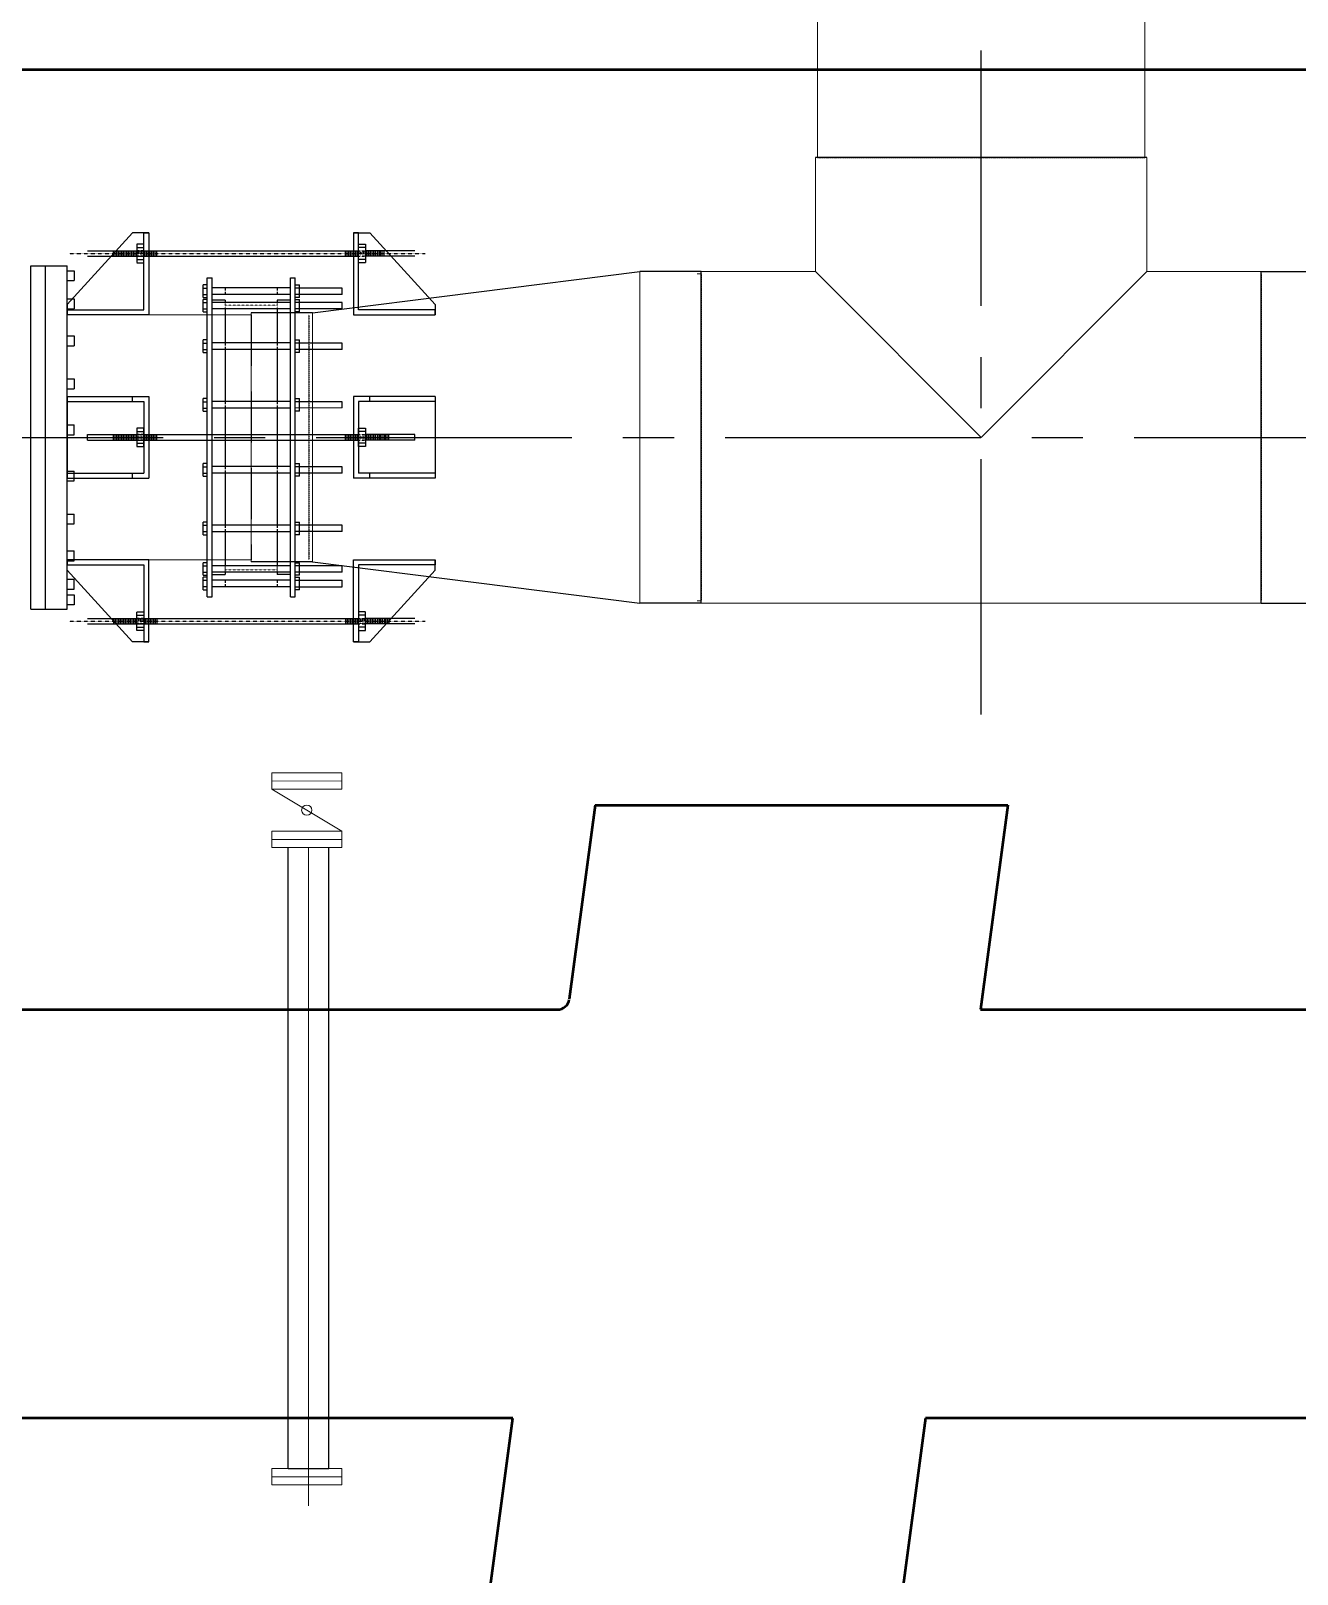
# Model space of a CAD drawing. Header units: inches. Extents: x 0 to 235202, y 0 to 184293.
# Drawn here: x 177803 to 180900, y 114294 to 118070 of the extents above; entities that cross this region are included whole.
import ezdxf
from ezdxf.enums import TextEntityAlignment as Align

# ---------------------------------------------------------------- set-up
doc = ezdxf.new("R2010")
doc.units = ezdxf.units.IN
doc.header["$MEASUREMENT"] = 0
doc.linetypes.add('CENTER', pattern=[2, 1.25, -0.25, 0.25, -0.25])
doc.linetypes.add('HIDDEN', pattern=[0.375, 0.25, -0.125])
for name, color, linetype in [('1', 1, 'CENTER'), ('2', 2, 'HIDDEN'), ('GRID_TXT45', 4, 'Continuous'), ('M-X-BKGD', 8, 'Continuous'), ('sleeve type coupling', 1, 'Continuous'), ('steel reducer', 2, 'Continuous'), ('steel tee', 3, 'Continuous'), ('WINDOW ELEV', 3, 'Continuous')]:
    doc.layers.add(name, color=color, linetype=linetype)
for name, color, linetype, lineweight in [('DIM', 251, 'Continuous', 0), ('hid', 8, 'HIDDEN', 0), ('plan', 8, 'Continuous', 0)]:
    doc.layers.add(name, color=color, linetype=linetype, lineweight=lineweight)
doc.styles.add('SIMPLEX', font='simplex.shx')

# ---------------------------------------------------------------- blocks, each defined once
blk = doc.blocks.new('FLOOR PLAN REV 2')
at = {"color": 8, "linetype": 'CENTER', "ltscale": 500}
for p, q in [((105652.7, 216223.4), (105652.7, 221081.8)), ((103026.8, 216901.8), (109543.6, 216901.8))]:
    blk.add_line(p, q, dxfattribs=at)
at = {"color": 8}
for p, q in [((103577.3, 217401.8), (103417.3, 217226.8)), ((103617.3, 217401.8), (103577.3, 217401.8)), ((103605.3, 217213.8), (103605.3, 217401.8)), ((103605.3, 217401.8), (103617.3, 217401.8)), ((103617.3, 217401.8), (103617.3, 217201.8)), ((104129.7, 217401.8), (104117.7, 217401.8)), ((104117.7, 217401.8), (104117.7, 217201.8)), ((104117.7, 217401.8), (104157.7, 217401.8)), ((104129.7, 217213.8), (104129.7, 217401.8)), ((104157.7, 217401.8), (104317.7, 217226.8)), ((103328.6, 217321.8), (103417.3, 217321.8)), ((103328.6, 216481.8), (103328.6, 217321.8)), ((103364.6, 216481.8), (103364.6, 217321.8)), ((103417.3, 216481.8), (103417.3, 217321.8)), ((103417.3, 217309.6), (103434.5, 217309.6)), ((103434.5, 217309.6), (103434.5, 217285.4)), ((103417.3, 217285.4), (103434.5, 217285.4)), ((103417.3, 217240.4), (103434.5, 217240.4)), ((103417.3, 217226.8), (103417.3, 217201.8)), ((103434.5, 217240.4), (103434.5, 217216.1)), ((104317.7, 217226.8), (104317.7, 217201.8)), ((103417.3, 217216.1), (103434.5, 217216.1)), ((103417.3, 217201.8), (103417.3, 217213.8)), ((103417.3, 217213.8), (103605.3, 217213.8)), ((103617.3, 217201.8), (103417.3, 217201.8)), ((104117.7, 217201.8), (104317.7, 217201.8)), ((104317.7, 217213.8), (104129.7, 217213.8)), ((104317.7, 217201.8), (104317.7, 217213.8)), ((103417.3, 217150.1), (103434.5, 217150.1)), ((103434.5, 217150.1), (103434.5, 217125.8)), ((103417.3, 217125.8), (103434.5, 217125.8)), ((103417.3, 217045), (103434.5, 217045)), ((103434.5, 217045), (103434.5, 217020.7)), ((103417.3, 217020.7), (103434.5, 217020.7)), ((103417.3, 217001.8), (103617.3, 217001.8)), ((103417.3, 217001.8), (103417.3, 216801.8)), ((103577.3, 216989.8), (103577.3, 217001.8)), ((103617.3, 217001.8), (103617.3, 216801.8)), ((104317.7, 217001.8), (104117.7, 217001.8)), ((104117.7, 217001.8), (104117.7, 216801.8)), ((104157.7, 216989.8), (104157.7, 217001.8)), ((104317.7, 217001.8), (104317.7, 216801.8)), ((103417.3, 216989.8), (103605.3, 216989.8)), ((103605.3, 216989.8), (103605.3, 216813.8)), ((104317.7, 216989.8), (104129.7, 216989.8)), ((104129.7, 216989.8), (104129.7, 216813.8)), ((103417.3, 216932.1), (103434.5, 216932.1)), ((103434.5, 216907.9), (103434.5, 216932.1)), ((103417.3, 216907.9), (103434.5, 216907.9)), ((103417.3, 216819.3), (103434.5, 216819.3)), ((103417.3, 216813.8), (103605.3, 216813.8)), ((103434.5, 216795.1), (103434.5, 216819.3)), ((103577.3, 216801.8), (103577.3, 216813.8)), ((104317.7, 216813.8), (104129.7, 216813.8)), ((104157.7, 216801.8), (104157.7, 216813.8)), ((103417.3, 216801.8), (103617.3, 216801.8)), ((103417.3, 216795.1), (103434.5, 216795.1)), ((104317.7, 216801.8), (104117.7, 216801.8)), ((103417.3, 216714.2), (103434.5, 216714.2)), ((103417.3, 216689.9), (103434.5, 216689.9)), ((103434.5, 216689.9), (103434.5, 216714.2)), ((103417.3, 216623.9), (103434.5, 216623.9)), ((103434.5, 216599.7), (103434.5, 216623.9)), ((103417.3, 216601.8), (103417.3, 216589.8)), ((103617.3, 216601.8), (103417.3, 216601.8)), ((103417.3, 216576.8), (103417.3, 216601.8)), ((103417.3, 216599.7), (103434.5, 216599.7)), ((103417.3, 216589.8), (103605.3, 216589.8)), ((103577.3, 216401.8), (103417.3, 216576.8)), ((103605.3, 216589.8), (103605.3, 216401.8)), ((103617.3, 216401.8), (103617.3, 216601.8)), ((104117.7, 216401.8), (104117.7, 216601.8)), ((104117.7, 216601.8), (104317.7, 216601.8)), ((104317.7, 216589.8), (104129.7, 216589.8)), ((104129.7, 216589.8), (104129.7, 216401.8)), ((104157.7, 216401.8), (104317.7, 216576.8)), ((104317.7, 216601.8), (104317.7, 216589.8)), ((104317.7, 216576.8), (104317.7, 216601.8)), ((103417.3, 216554.6), (103434.5, 216554.6)), ((103434.5, 216530.4), (103434.5, 216554.6)), ((103417.3, 216530.4), (103434.5, 216530.4)), ((103417.3, 216516.4), (103434.5, 216516.4)), ((103434.5, 216516.4), (103434.5, 216492.2)), ((103328.6, 216481.8), (103417.3, 216481.8)), ((103434.5, 216492.2), (103417.3, 216492.2)), ((103617.3, 216401.8), (103577.3, 216401.8)), ((103605.3, 216401.8), (103617.3, 216401.8)), ((104129.7, 216401.8), (104117.7, 216401.8)), ((104117.7, 216401.8), (104157.7, 216401.8))]:
    blk.add_line(p, q, dxfattribs=at)
at = {"layer": '1', "color": 8}
for p, q in [((103605.3, 217374.6), (103588.1, 217374.6)), ((103588.1, 217374.6), (103588.1, 217329.1)), ((103605.3, 217374.6), (103588.1, 217374.6)), ((103588.1, 217374.6), (103588.1, 217329.1)), ((103605.3, 217329.1), (103605.3, 217374.6)), ((103605.3, 217329.1), (103605.3, 217374.6)), ((104129.7, 217374.6), (104146.9, 217374.6)), ((104129.7, 217329.1), (104129.7, 217374.6)), ((104129.7, 217374.6), (104146.9, 217374.6)), ((104129.7, 217329.1), (104129.7, 217374.6)), ((104146.9, 217374.6), (104146.9, 217329.1)), ((104146.9, 217374.6), (104146.9, 217329.1)), ((103467.3, 217358.4), (104129.7, 217358.4)), ((103467.3, 217358.4), (103588.1, 217358.4)), ((103467.3, 217345.2), (104129.7, 217345.2)), ((103467.3, 217345.2), (103588.1, 217345.2)), ((103530.7, 217345.2), (103530.7, 217358.4)), ((103530.7, 217345.2), (103530.7, 217358.4)), ((103534.8, 217345.2), (103534.8, 217358.4)), ((103534.8, 217345.2), (103534.8, 217358.4)), ((103534.8, 217345.2), (103534.8, 217358.4)), ((103534.8, 217345.2), (103534.8, 217358.4)), ((103538.9, 217345.2), (103538.9, 217358.4)), ((103538.9, 217345.2), (103538.9, 217358.4)), ((103542.7, 217345.2), (103542.7, 217358.4)), ((103542.7, 217345.2), (103542.7, 217358.4)), ((103546.8, 217345.2), (103546.8, 217358.4)), ((103546.8, 217345.2), (103546.8, 217358.4)), ((103546.8, 217345.2), (103546.8, 217358.4)), ((103546.8, 217345.2), (103546.8, 217358.4)), ((103550.9, 217345.2), (103550.9, 217358.4)), ((103550.9, 217345.2), (103550.9, 217358.4)), ((103555, 217345.2), (103555, 217358.4)), ((103555, 217345.2), (103555, 217358.4)), ((103559, 217345.2), (103559, 217358.4)), ((103559, 217345.2), (103559, 217358.4)), ((103563.1, 217345.2), (103563.1, 217358.4)), ((103563.1, 217345.2), (103563.1, 217358.4)), ((103567.2, 217345.2), (103567.2, 217358.4)), ((103567.2, 217345.2), (103567.2, 217358.4)), ((103571.3, 217345.2), (103571.3, 217358.4)), ((103571.3, 217345.2), (103571.3, 217358.4)), ((103575.4, 217345.2), (103575.4, 217358.4)), ((103575.4, 217345.2), (103575.4, 217358.4)), ((103579.5, 217345.2), (103579.5, 217358.4)), ((103579.5, 217345.2), (103579.5, 217358.4)), ((103583.6, 217345.2), (103583.6, 217358.4)), ((103583.6, 217345.2), (103583.6, 217358.4)), ((103587.7, 217345.2), (103587.7, 217358.4)), ((103587.7, 217345.2), (103587.7, 217358.4)), ((103588.1, 217366.4), (103605.3, 217366.4)), ((103588.1, 217366.4), (103605.3, 217366.4)), ((103588.1, 217337.2), (103605.3, 217337.2)), ((103588.1, 217337.2), (103605.3, 217337.2)), ((103608.1, 217345.2), (103608.1, 217358.4)), ((103608.1, 217345.2), (103608.1, 217358.4)), ((103612.2, 217345.2), (103612.2, 217358.4)), ((103612.2, 217345.2), (103612.2, 217358.4)), ((103616.3, 217345.2), (103616.3, 217358.4)), ((103616.3, 217345.2), (103616.3, 217358.4)), ((103620.3, 217345.2), (103620.3, 217358.4)), ((103620.3, 217345.2), (103620.3, 217358.4)), ((103624.4, 217345.2), (103624.4, 217358.4)), ((103624.4, 217345.2), (103624.4, 217358.4)), ((103628.5, 217345.2), (103628.5, 217358.4)), ((103628.5, 217345.2), (103628.5, 217358.4)), ((103632.6, 217345.2), (103632.6, 217358.4)), ((103632.6, 217345.2), (103632.6, 217358.4)), ((103636.7, 217345.2), (103636.7, 217358.4)), ((103636.7, 217345.2), (103636.7, 217358.4)), ((104098.3, 217345.2), (104098.3, 217358.4)), ((104098.3, 217345.2), (104098.3, 217358.4)), ((104102.4, 217345.2), (104102.4, 217358.4)), ((104102.4, 217345.2), (104102.4, 217358.4)), ((104106.5, 217345.2), (104106.5, 217358.4)), ((104106.5, 217345.2), (104106.5, 217358.4)), ((104110.6, 217345.2), (104110.6, 217358.4)), ((104110.6, 217345.2), (104110.6, 217358.4)), ((104114.7, 217345.2), (104114.7, 217358.4)), ((104114.7, 217345.2), (104114.7, 217358.4)), ((104118.8, 217345.2), (104118.8, 217358.4)), ((104118.8, 217345.2), (104118.8, 217358.4)), ((104122.8, 217345.2), (104122.8, 217358.4)), ((104122.8, 217345.2), (104122.8, 217358.4)), ((104126.9, 217345.2), (104126.9, 217358.4)), ((104126.9, 217345.2), (104126.9, 217358.4)), ((104146.9, 217366.4), (104129.7, 217366.4)), ((104146.9, 217366.4), (104129.7, 217366.4)), ((104146.9, 217337.2), (104129.7, 217337.2)), ((104146.9, 217337.2), (104129.7, 217337.2)), ((104267.7, 217358.4), (104146.9, 217358.4)), ((104267.7, 217345.2), (104146.9, 217345.2)), ((104147.4, 217345.2), (104147.4, 217358.4)), ((104147.4, 217345.2), (104147.4, 217358.4)), ((104151.4, 217345.2), (104151.4, 217358.4)), ((104151.4, 217345.2), (104151.4, 217358.4)), ((104155.5, 217345.2), (104155.5, 217358.4)), ((104155.5, 217345.2), (104155.5, 217358.4)), ((104159.6, 217345.2), (104159.6, 217358.4)), ((104159.6, 217345.2), (104159.6, 217358.4)), ((104163.7, 217345.2), (104163.7, 217358.4)), ((104163.7, 217345.2), (104163.7, 217358.4)), ((104167.8, 217345.2), (104167.8, 217358.4)), ((104167.8, 217345.2), (104167.8, 217358.4)), ((104171.9, 217345.2), (104171.9, 217358.4)), ((104171.9, 217345.2), (104171.9, 217358.4)), ((104176, 217345.2), (104176, 217358.4)), ((104176, 217345.2), (104176, 217358.4)), ((104180.1, 217345.2), (104180.1, 217358.4)), ((104180.1, 217345.2), (104180.1, 217358.4)), ((104184.1, 217345.2), (104184.1, 217358.4)), ((104184.1, 217345.2), (104184.1, 217358.4)), ((104188.2, 217345.2), (104188.2, 217358.4)), ((104188.2, 217345.2), (104188.2, 217358.4)), ((104188.2, 217345.2), (104188.2, 217358.4)), ((104188.2, 217345.2), (104188.2, 217358.4)), ((104192.3, 217345.2), (104192.3, 217358.4)), ((104192.3, 217345.2), (104192.3, 217358.4)), ((103588.1, 217329.1), (103605.3, 217329.1)), ((103588.1, 217329.1), (103605.3, 217329.1)), ((104146.9, 217329.1), (104129.7, 217329.1)), ((104146.9, 217329.1), (104129.7, 217329.1)), ((103605.3, 216924.6), (103588.1, 216924.6)), ((103588.1, 216924.6), (103588.1, 216879.1)), ((103605.3, 216924.6), (103588.1, 216924.6)), ((103588.1, 216924.6), (103588.1, 216879.1)), ((103588.1, 216916.4), (103605.3, 216916.4)), ((103588.1, 216916.4), (103605.3, 216916.4)), ((103605.3, 216879.1), (103605.3, 216924.6)), ((103605.3, 216879.1), (103605.3, 216924.6)), ((104129.7, 216924.6), (104146.9, 216924.6)), ((104129.7, 216879.1), (104129.7, 216924.6)), ((104129.7, 216924.6), (104146.9, 216924.6)), ((104129.7, 216879.1), (104129.7, 216924.6)), ((104146.9, 216916.4), (104129.7, 216916.4)), ((104146.9, 216916.4), (104129.7, 216916.4)), ((104146.9, 216924.6), (104146.9, 216879.1)), ((104146.9, 216924.6), (104146.9, 216879.1)), ((103467.3, 216908.4), (104129.7, 216908.4)), ((103467.3, 216908.4), (103588.1, 216908.4)), ((103467.3, 216895.2), (103467.3, 216908.4)), ((103467.3, 216895.2), (103467.3, 216908.4)), ((103467.3, 216895.2), (104129.7, 216895.2)), ((103467.3, 216895.2), (103588.1, 216895.2)), ((103530.7, 216895.2), (103530.7, 216908.4)), ((103530.7, 216895.2), (103530.7, 216908.4)), ((103534.8, 216895.2), (103534.8, 216908.4)), ((103534.8, 216895.2), (103534.8, 216908.4)), ((103534.8, 216895.2), (103534.8, 216908.4)), ((103534.8, 216895.2), (103534.8, 216908.4)), ((103538.9, 216895.2), (103538.9, 216908.4)), ((103538.9, 216895.2), (103538.9, 216908.4)), ((103542.7, 216895.2), (103542.7, 216908.4)), ((103542.7, 216895.2), (103542.7, 216908.4)), ((103546.8, 216895.2), (103546.8, 216908.4)), ((103546.8, 216895.2), (103546.8, 216908.4)), ((103546.8, 216895.2), (103546.8, 216908.4)), ((103546.8, 216895.2), (103546.8, 216908.4)), ((103550.9, 216895.2), (103550.9, 216908.4)), ((103550.9, 216895.2), (103550.9, 216908.4)), ((103555, 216895.2), (103555, 216908.4)), ((103555, 216895.2), (103555, 216908.4)), ((103559, 216895.2), (103559, 216908.4)), ((103559, 216895.2), (103559, 216908.4)), ((103563.1, 216895.2), (103563.1, 216908.4)), ((103563.1, 216895.2), (103563.1, 216908.4)), ((103567.2, 216895.2), (103567.2, 216908.4)), ((103567.2, 216895.2), (103567.2, 216908.4)), ((103571.3, 216895.2), (103571.3, 216908.4)), ((103571.3, 216895.2), (103571.3, 216908.4)), ((103575.4, 216895.2), (103575.4, 216908.4)), ((103575.4, 216895.2), (103575.4, 216908.4)), ((103579.5, 216895.2), (103579.5, 216908.4)), ((103579.5, 216895.2), (103579.5, 216908.4)), ((103583.6, 216895.2), (103583.6, 216908.4)), ((103583.6, 216895.2), (103583.6, 216908.4)), ((103587.7, 216895.2), (103587.7, 216908.4)), ((103587.7, 216895.2), (103587.7, 216908.4)), ((103588.1, 216887.2), (103605.3, 216887.2)), ((103588.1, 216887.2), (103605.3, 216887.2)), ((103588.1, 216879.1), (103605.3, 216879.1)), ((103588.1, 216879.1), (103605.3, 216879.1)), ((103608.1, 216895.2), (103608.1, 216908.4)), ((103608.1, 216895.2), (103608.1, 216908.4)), ((103612.2, 216895.2), (103612.2, 216908.4)), ((103612.2, 216895.2), (103612.2, 216908.4)), ((103616.3, 216895.2), (103616.3, 216908.4)), ((103616.3, 216895.2), (103616.3, 216908.4)), ((103620.3, 216895.2), (103620.3, 216908.4)), ((103620.3, 216895.2), (103620.3, 216908.4)), ((103624.4, 216895.2), (103624.4, 216908.4)), ((103624.4, 216895.2), (103624.4, 216908.4)), ((103628.5, 216895.2), (103628.5, 216908.4)), ((103628.5, 216895.2), (103628.5, 216908.4)), ((103632.6, 216895.2), (103632.6, 216908.4)), ((103632.6, 216895.2), (103632.6, 216908.4)), ((103636.7, 216895.2), (103636.7, 216908.4)), ((103636.7, 216895.2), (103636.7, 216908.4)), ((104098.3, 216895.2), (104098.3, 216908.4)), ((104098.3, 216895.2), (104098.3, 216908.4)), ((104102.4, 216895.2), (104102.4, 216908.4)), ((104102.4, 216895.2), (104102.4, 216908.4)), ((104106.5, 216895.2), (104106.5, 216908.4)), ((104106.5, 216895.2), (104106.5, 216908.4)), ((104110.6, 216895.2), (104110.6, 216908.4)), ((104110.6, 216895.2), (104110.6, 216908.4)), ((104114.7, 216895.2), (104114.7, 216908.4)), ((104114.7, 216895.2), (104114.7, 216908.4)), ((104118.8, 216895.2), (104118.8, 216908.4)), ((104118.8, 216895.2), (104118.8, 216908.4)), ((104122.8, 216895.2), (104122.8, 216908.4)), ((104122.8, 216895.2), (104122.8, 216908.4)), ((104126.9, 216895.2), (104126.9, 216908.4)), ((104126.9, 216895.2), (104126.9, 216908.4)), ((104146.9, 216887.2), (104129.7, 216887.2)), ((104146.9, 216887.2), (104129.7, 216887.2)), ((104146.9, 216879.1), (104129.7, 216879.1)), ((104146.9, 216879.1), (104129.7, 216879.1)), ((104267.7, 216908.4), (104146.9, 216908.4)), ((104267.7, 216895.2), (104146.9, 216895.2)), ((104147.4, 216895.2), (104147.4, 216908.4)), ((104147.4, 216895.2), (104147.4, 216908.4)), ((104151.4, 216895.2), (104151.4, 216908.4)), ((104151.4, 216895.2), (104151.4, 216908.4)), ((104155.5, 216895.2), (104155.5, 216908.4)), ((104155.5, 216895.2), (104155.5, 216908.4)), ((104159.6, 216895.2), (104159.6, 216908.4)), ((104159.6, 216895.2), (104159.6, 216908.4)), ((104163.7, 216895.2), (104163.7, 216908.4)), ((104163.7, 216895.2), (104163.7, 216908.4)), ((104167.8, 216895.2), (104167.8, 216908.4)), ((104167.8, 216895.2), (104167.8, 216908.4)), ((104171.9, 216895.2), (104171.9, 216908.4)), ((104171.9, 216895.2), (104171.9, 216908.4)), ((104176, 216895.2), (104176, 216908.4)), ((104176, 216895.2), (104176, 216908.4)), ((104180.1, 216895.2), (104180.1, 216908.4)), ((104180.1, 216895.2), (104180.1, 216908.4)), ((104184.1, 216895.2), (104184.1, 216908.4)), ((104184.1, 216895.2), (104184.1, 216908.4)), ((104188.2, 216895.2), (104188.2, 216908.4)), ((104188.2, 216895.2), (104188.2, 216908.4)), ((104188.2, 216895.2), (104188.2, 216908.4)), ((104188.2, 216895.2), (104188.2, 216908.4)), ((104192.3, 216895.2), (104192.3, 216908.4)), ((104192.3, 216895.2), (104192.3, 216908.4)), ((104196.1, 216895.2), (104196.1, 216908.4)), ((104196.1, 216895.2), (104196.1, 216908.4)), ((104200.2, 216895.2), (104200.2, 216908.4)), ((104200.2, 216895.2), (104200.2, 216908.4)), ((104200.2, 216895.2), (104200.2, 216908.4)), ((104200.2, 216895.2), (104200.2, 216908.4)), ((104204.3, 216895.2), (104204.3, 216908.4)), ((104204.3, 216895.2), (104204.3, 216908.4)), ((104267.7, 216895.2), (104267.7, 216908.4)), ((104267.7, 216895.2), (104267.7, 216908.4)), ((103588.1, 216429.1), (103588.1, 216474.6)), ((103588.1, 216474.6), (103605.3, 216474.6)), ((103588.1, 216429.1), (103588.1, 216474.6)), ((103588.1, 216474.6), (103605.3, 216474.6)), ((103588.1, 216466.4), (103605.3, 216466.4)), ((103588.1, 216466.4), (103605.3, 216466.4)), ((103605.3, 216474.6), (103605.3, 216429.1)), ((103605.3, 216474.6), (103605.3, 216429.1)), ((104146.9, 216474.6), (104129.7, 216474.6)), ((104129.7, 216474.6), (104129.7, 216429.1)), ((104146.9, 216474.6), (104129.7, 216474.6)), ((104129.7, 216474.6), (104129.7, 216429.1)), ((104146.9, 216466.4), (104129.7, 216466.4)), ((104146.9, 216466.4), (104129.7, 216466.4)), ((104146.9, 216429.1), (104146.9, 216474.6)), ((104146.9, 216429.1), (104146.9, 216474.6)), ((103467.3, 216458.5), (104129.7, 216458.5)), ((103467.3, 216458.4), (103588.1, 216458.4)), ((103467.3, 216445.2), (104129.7, 216445.2)), ((103467.3, 216445.2), (103588.1, 216445.2)), ((103530.7, 216458.4), (103530.7, 216445.2)), ((103530.7, 216458.4), (103530.7, 216445.2)), ((103534.8, 216458.4), (103534.8, 216445.2)), ((103534.8, 216458.4), (103534.8, 216445.2)), ((103534.8, 216458.4), (103534.8, 216445.2)), ((103534.8, 216458.4), (103534.8, 216445.2)), ((103538.9, 216458.4), (103538.9, 216445.2)), ((103538.9, 216458.4), (103538.9, 216445.2)), ((103542.7, 216458.4), (103542.7, 216445.2)), ((103542.7, 216458.4), (103542.7, 216445.2)), ((103546.8, 216458.4), (103546.8, 216445.2)), ((103546.8, 216458.4), (103546.8, 216445.2)), ((103546.8, 216458.4), (103546.8, 216445.2)), ((103546.8, 216458.4), (103546.8, 216445.2)), ((103550.9, 216458.4), (103550.9, 216445.2)), ((103550.9, 216458.4), (103550.9, 216445.2)), ((103555, 216458.4), (103555, 216445.2)), ((103555, 216458.4), (103555, 216445.2)), ((103559, 216458.4), (103559, 216445.2)), ((103559, 216458.4), (103559, 216445.2)), ((103563.1, 216458.4), (103563.1, 216445.2)), ((103563.1, 216458.4), (103563.1, 216445.2)), ((103567.2, 216458.4), (103567.2, 216445.2)), ((103567.2, 216458.4), (103567.2, 216445.2)), ((103571.3, 216458.4), (103571.3, 216445.2)), ((103571.3, 216458.4), (103571.3, 216445.2)), ((103575.4, 216458.4), (103575.4, 216445.2)), ((103575.4, 216458.4), (103575.4, 216445.2)), ((103579.5, 216458.4), (103579.5, 216445.2)), ((103579.5, 216458.4), (103579.5, 216445.2)), ((103583.6, 216458.4), (103583.6, 216445.2)), ((103583.6, 216458.4), (103583.6, 216445.2)), ((103587.7, 216458.4), (103587.7, 216445.2)), ((103587.7, 216458.4), (103587.7, 216445.2)), ((103588.1, 216437.2), (103605.3, 216437.2)), ((103588.1, 216437.2), (103605.3, 216437.2)), ((103605.3, 216429.1), (103588.1, 216429.1)), ((103605.3, 216429.1), (103588.1, 216429.1)), ((103608.1, 216458.4), (103608.1, 216445.2)), ((103608.1, 216458.4), (103608.1, 216445.2)), ((103612.2, 216458.4), (103612.2, 216445.2)), ((103612.2, 216458.4), (103612.2, 216445.2)), ((103616.3, 216458.4), (103616.3, 216445.2)), ((103616.3, 216458.4), (103616.3, 216445.2)), ((103620.3, 216458.4), (103620.3, 216445.2)), ((103620.3, 216458.4), (103620.3, 216445.2)), ((103624.4, 216458.4), (103624.4, 216445.2)), ((103624.4, 216458.4), (103624.4, 216445.2)), ((103628.5, 216458.4), (103628.5, 216445.2)), ((103628.5, 216458.4), (103628.5, 216445.2)), ((103632.6, 216458.4), (103632.6, 216445.2)), ((103632.6, 216458.4), (103632.6, 216445.2)), ((103636.7, 216458.4), (103636.7, 216445.2)), ((103636.7, 216458.4), (103636.7, 216445.2)), ((104098.3, 216458.4), (104098.3, 216445.2)), ((104098.3, 216458.4), (104098.3, 216445.2)), ((104102.4, 216458.4), (104102.4, 216445.2)), ((104102.4, 216458.4), (104102.4, 216445.2)), ((104106.5, 216458.4), (104106.5, 216445.2)), ((104106.5, 216458.4), (104106.5, 216445.2)), ((104110.6, 216458.4), (104110.6, 216445.2)), ((104110.6, 216458.4), (104110.6, 216445.2)), ((104114.7, 216458.4), (104114.7, 216445.2)), ((104114.7, 216458.4), (104114.7, 216445.2)), ((104118.8, 216458.4), (104118.8, 216445.2)), ((104118.8, 216458.4), (104118.8, 216445.2)), ((104122.8, 216458.4), (104122.8, 216445.2)), ((104122.8, 216458.4), (104122.8, 216445.2)), ((104126.9, 216458.4), (104126.9, 216445.2)), ((104126.9, 216458.4), (104126.9, 216445.2)), ((104146.9, 216437.2), (104129.7, 216437.2)), ((104146.9, 216437.2), (104129.7, 216437.2)), ((104129.7, 216429.1), (104146.9, 216429.1)), ((104129.7, 216429.1), (104146.9, 216429.1)), ((104267.7, 216458.4), (104146.9, 216458.4)), ((104267.7, 216445.2), (104146.9, 216445.2)), ((104147.4, 216458.4), (104147.4, 216445.2)), ((104147.4, 216458.4), (104147.4, 216445.2)), ((104151.4, 216458.4), (104151.4, 216445.2)), ((104151.4, 216458.4), (104151.4, 216445.2)), ((104155.5, 216458.4), (104155.5, 216445.2)), ((104155.5, 216458.4), (104155.5, 216445.2)), ((104159.6, 216458.4), (104159.6, 216445.2)), ((104159.6, 216458.4), (104159.6, 216445.2)), ((104163.7, 216458.4), (104163.7, 216445.2)), ((104163.7, 216458.4), (104163.7, 216445.2)), ((104167.8, 216458.4), (104167.8, 216445.2)), ((104167.8, 216458.4), (104167.8, 216445.2)), ((104171.9, 216458.4), (104171.9, 216445.2)), ((104171.9, 216458.4), (104171.9, 216445.2)), ((104176, 216458.4), (104176, 216445.2)), ((104176, 216458.4), (104176, 216445.2)), ((104180.1, 216458.4), (104180.1, 216445.2)), ((104180.1, 216458.4), (104180.1, 216445.2)), ((104184.1, 216458.4), (104184.1, 216445.2)), ((104184.1, 216458.4), (104184.1, 216445.2)), ((104188.2, 216458.4), (104188.2, 216445.2)), ((104188.2, 216458.4), (104188.2, 216445.2)), ((104188.2, 216458.4), (104188.2, 216445.2)), ((104188.2, 216458.4), (104188.2, 216445.2)), ((104192.3, 216458.4), (104192.3, 216445.2)), ((104192.3, 216458.4), (104192.3, 216445.2)), ((104196.1, 216458.4), (104196.1, 216445.2)), ((104196.1, 216458.4), (104196.1, 216445.2)), ((104200.2, 216458.4), (104200.2, 216445.2)), ((104200.2, 216458.4), (104200.2, 216445.2)), ((104200.2, 216458.4), (104200.2, 216445.2)), ((104200.2, 216458.4), (104200.2, 216445.2)), ((104204.3, 216458.4), (104204.3, 216445.2)), ((104204.3, 216458.4), (104204.3, 216445.2))]:
    blk.add_line(p, q, dxfattribs=at)
at = {"layer": '1', "color": 8, "linetype": 'CENTER', "ltscale": 0.09}
for p, q in [((103423.2, 217351.8), (104292.9, 217351.8)), ((103423.2, 216451.8), (104292.9, 216451.8))]:
    blk.add_line(p, q, dxfattribs=at)
at = {"layer": '1', "color": 8, "linetype": 'HIDDEN', "ltscale": 0.009}
for p, q in [((103605.3, 217358.4), (103588.1, 217358.4)), ((103605.3, 217345.2), (103588.1, 217345.2)), ((103591.7, 217345.2), (103591.7, 217358.4)), ((103591.7, 217345.2), (103591.7, 217358.4)), ((103595.8, 217345.2), (103595.8, 217358.4)), ((103595.8, 217345.2), (103595.8, 217358.4)), ((103599.9, 217345.2), (103599.9, 217358.4)), ((103599.9, 217345.2), (103599.9, 217358.4)), ((103604, 217345.2), (103604, 217358.4)), ((103604, 217345.2), (103604, 217358.4)), ((104129.7, 217358.4), (104146.9, 217358.4)), ((104129.7, 217345.2), (104146.9, 217345.2)), ((104131, 217345.2), (104131, 217358.4)), ((104131, 217345.2), (104131, 217358.4)), ((104135.1, 217345.2), (104135.1, 217358.4)), ((104135.1, 217345.2), (104135.1, 217358.4)), ((104139.2, 217345.2), (104139.2, 217358.4)), ((104139.2, 217345.2), (104139.2, 217358.4)), ((104143.3, 217345.2), (104143.3, 217358.4)), ((104143.3, 217345.2), (104143.3, 217358.4)), ((103605.3, 216908.4), (103588.1, 216908.4)), ((103605.3, 216895.2), (103588.1, 216895.2)), ((103591.7, 216895.2), (103591.7, 216908.4)), ((103591.7, 216895.2), (103591.7, 216908.4)), ((103595.8, 216895.2), (103595.8, 216908.4)), ((103595.8, 216895.2), (103595.8, 216908.4)), ((103599.9, 216895.2), (103599.9, 216908.4)), ((103599.9, 216895.2), (103599.9, 216908.4)), ((103604, 216895.2), (103604, 216908.4)), ((103604, 216895.2), (103604, 216908.4)), ((104129.7, 216908.4), (104146.9, 216908.4)), ((104129.7, 216895.2), (104146.9, 216895.2)), ((104131, 216895.2), (104131, 216908.4)), ((104131, 216895.2), (104131, 216908.4)), ((104135.1, 216895.2), (104135.1, 216908.4)), ((104135.1, 216895.2), (104135.1, 216908.4)), ((104139.2, 216895.2), (104139.2, 216908.4)), ((104139.2, 216895.2), (104139.2, 216908.4)), ((104143.3, 216895.2), (104143.3, 216908.4)), ((104143.3, 216895.2), (104143.3, 216908.4)), ((103605.3, 216458.4), (103588.1, 216458.4)), ((103605.3, 216445.2), (103588.1, 216445.2)), ((103591.7, 216458.4), (103591.7, 216445.2)), ((103591.7, 216458.4), (103591.7, 216445.2)), ((103595.8, 216458.4), (103595.8, 216445.2)), ((103595.8, 216458.4), (103595.8, 216445.2)), ((103599.9, 216458.4), (103599.9, 216445.2)), ((103599.9, 216458.4), (103599.9, 216445.2)), ((103604, 216458.4), (103604, 216445.2)), ((103604, 216458.4), (103604, 216445.2)), ((104129.7, 216458.4), (104146.9, 216458.4)), ((104129.7, 216445.2), (104146.9, 216445.2)), ((104131, 216458.4), (104131, 216445.2)), ((104131, 216458.4), (104131, 216445.2)), ((104135.1, 216458.4), (104135.1, 216445.2)), ((104135.1, 216458.4), (104135.1, 216445.2)), ((104139.2, 216458.4), (104139.2, 216445.2)), ((104139.2, 216458.4), (104139.2, 216445.2)), ((104143.3, 216458.4), (104143.3, 216445.2)), ((104143.3, 216458.4), (104143.3, 216445.2))]:
    blk.add_line(p, q, dxfattribs=at)
at = {"layer": '1', "color": 8, "linetype": 'HIDDEN'}
blk.add_line((104008.1, 217201.8), (104008.1, 216601.8), dxfattribs=at)
at = {"layer": '2', "color": 8}
for p, q in [((105252.7, 217586.9), (106052.7, 217586.8)), ((104967.7, 217301.7), (104967.7, 216501.8)), ((106337.7, 217301.7), (106337.7, 216501.8))]:
    blk.add_line(p, q, dxfattribs=at)
at = {"layer": '2', "color": 8, "linetype": 'HIDDEN', "ltscale": 500}
blk.add_line((103867.7, 217201.8), (103867.7, 216601.8), dxfattribs=at)
at = {"layer": 'DIM', "color": 8}
for p, q in [((105252.7, 217586.8), (105252.7, 218316.6)), ((106052.7, 217586.8), (106052.7, 218316.6)), ((105247.4, 217586.8), (105247.4, 217307.2)), ((106058, 217586.8), (106058, 217307.2)), ((104967.7, 217307.2), (105247.4, 217307.2)), ((104967.7, 217307.2), (104967.7, 216496.4)), ((106058, 217307.2), (106337.7, 217307.2)), ((106337.7, 217307.2), (106337.7, 216496.4)), ((103867.7, 217201.8), (103508.6, 217201.8)), ((103867.7, 217206.6), (103867.7, 216597.1)), ((103867.7, 216601.8), (103508.6, 216601.8)), ((104967.7, 216496.4), (106337.7, 216496.4))]:
    blk.add_line(p, q, dxfattribs=at)
at = {"layer": 'DIM', "color": 8, "ltscale": 2000}
for p, q in [((105252.7, 217586.8), (105252.7, 217587.6)), ((106052.7, 217586.8), (106052.7, 217587.6)), ((104967.7, 217301.7), (104958.1, 217301.7)), ((104967.7, 216501.9), (104958.1, 216501.9)), ((103957.7, 214378.2), (104057.7, 214378.2))]:
    blk.add_line(p, q, dxfattribs=at)
at = {"layer": 'DIM', "color": 8, "ltscale": 200}
for p, q in [((104817.7, 217307.2), (104817.7, 216496.4)), ((104017.7, 217206.6), (104017.7, 216597.1))]:
    blk.add_line(p, q, dxfattribs=at)
at = {"layer": 'DIM', "color": 8, "linetype": 'Continuous', "ltscale": 100}
for p, q in [((103917.7, 216081), (104088.9, 216081.1)), ((103917.7, 216081), (104088.9, 216081.1)), ((103917.7, 216041), (103917.7, 216081)), ((103917.7, 216041), (103917.7, 216081)), ((103917.7, 216061), (104088.9, 216061.1)), ((104088.9, 216061.1), (103917.7, 216061)), ((104088.9, 216081.1), (104088.9, 216041.1)), ((104088.9, 216081.1), (104088.9, 216041.1)), ((104088.9, 216041.1), (103917.7, 216041)), ((104088.9, 216041.1), (103917.7, 216041)), ((103917.7, 216041), (104088.9, 215938.3)), ((103917.7, 215938.2), (104088.9, 215938.3)), ((103917.7, 215938.2), (104088.9, 215938.3)), ((103917.7, 215898.2), (103917.7, 215938.2)), ((103917.7, 215898.2), (103917.7, 215938.2)), ((104088.9, 215938.3), (104088.9, 215898.3)), ((104088.9, 215938.3), (104088.9, 215898.3)), ((103917.7, 215918.2), (104088.9, 215918.3)), ((104088.9, 215918.3), (103917.7, 215918.2)), ((104088.9, 215898.3), (103917.7, 215898.2)), ((104088.9, 215898.3), (103917.7, 215898.2)), ((103917.7, 214378.7), (104088.9, 214378.9)), ((103917.7, 214378.7), (104088.9, 214378.9)), ((103917.7, 214338.7), (103917.7, 214378.7)), ((103917.7, 214338.7), (103917.7, 214378.7)), ((104088.9, 214378.9), (104088.9, 214338.9)), ((104088.9, 214378.9), (104088.9, 214338.9)), ((104088.9, 214338.9), (103917.7, 214338.7)), ((104088.9, 214338.9), (103917.7, 214338.7))]:
    blk.add_line(p, q, dxfattribs=at)
at = {"layer": 'DIM', "color": 8, "linetype": 'Continuous'}
for p, q in [((103957.7, 215898.2), (104057.7, 215898.2)), ((104007.7, 215898.2), (104007.7, 214287.9)), ((103917.7, 214358.7), (104088.9, 214358.9)), ((104088.9, 214358.9), (103917.7, 214358.7))]:
    blk.add_line(p, q, dxfattribs=at)
at = {"layer": 'DIM', "color": 8, "linetype": 'Continuous', "ltscale": 100}
for start, end in [(0, 180), (180, 0)]:
    blk.add_arc((104003.3, 215989.7), 12.5, start, end, dxfattribs=at)
at = {"layer": 'hid', "color": 8, "ltscale": 0.1}
for p, q in [((103804, 217231.9), (103804, 217215.9)), ((103804, 217231.9), (103804, 217215.9)), ((103804, 217225.6), (103931.4, 217225.6)), ((103931.4, 217231.9), (103931.4, 217215.9)), ((103931.4, 217231.9), (103931.4, 217215.9)), ((103804, 216587.7), (103804, 216571.7)), ((103804, 216571.7), (103804, 216587.7)), ((103804, 216578), (103931.4, 216578)), ((103931.4, 216587.7), (103931.4, 216571.7)), ((103931.4, 216571.7), (103931.4, 216587.7))]:
    blk.add_line(p, q, dxfattribs=at)
at = {"layer": 'plan', "color": 8, "lineweight": 50}
for p, q in [((101471.8, 217801.8), (111863.1, 217801.8)), ((104708.9, 216001.8), (104645.2, 215526.9)), ((104708.9, 216001.8), (105717.9, 216001.8)), ((105717.9, 216001.8), (105650.8, 215501.8)), ((75238.2, 215501.8), (104616.6, 215501.8)), ((105650.8, 215501.8), (111863.1, 215501.8)), ((104507.6, 214501.8), (76009.6, 214501.8)), ((100285.4, 183032.3), (104507.6, 214501.8)), ((105516.6, 214501.8), (100957.7, 180523.5)), ((117586.9, 214501.8), (105516.6, 214501.8))]:
    blk.add_line(p, q, dxfattribs=at)
blk.add_arc((104616.6, 215530.7), 28.9, 270, 352.3583, dxfattribs=at)
at = {"layer": 'sleeve type coupling', "color": 8}
for p, q in [((103760, 217274.7), (103749.7, 217274.7)), ((103749.7, 217243.9), (103749.7, 217274.7)), ((103749.7, 217267), (103760, 217267)), ((103760, 217291.8), (103772, 217291.8)), ((103760, 216511.8), (103760, 217291.8)), ((103772, 216511.8), (103772, 217291.8)), ((103963.4, 217267.3), (103772, 217267.3)), ((103963.4, 217291.8), (103975.4, 217291.8)), ((103963.4, 216511.8), (103963.4, 217291.8)), ((103975.4, 216511.8), (103975.4, 217291.8)), ((103975.4, 217274.7), (103985.7, 217274.7)), ((104090, 217267), (103975.4, 217267)), ((103985.7, 217243.9), (103985.7, 217274.7)), ((104090, 217251.6), (104090, 217267)), ((103749.7, 217251.6), (103760, 217251.6)), ((103749.7, 217243.9), (103760, 217243.9)), ((103760, 217239.3), (103749.7, 217239.3)), ((103749.7, 217208.5), (103749.7, 217239.3)), ((103749.7, 217231.6), (103760, 217231.6)), ((103963.4, 217251.3), (103772, 217251.3)), ((103804, 217237.6), (103772, 217237.6)), ((103963.4, 217231.9), (103772, 217231.9)), ((103804, 217237.6), (103804, 217231.9)), ((103931.4, 217237.6), (103931.4, 217231.9)), ((103963.4, 217237.6), (103931.4, 217237.6)), ((103963.4, 217231.6), (103963.4, 217237.6)), ((104090, 217251.6), (103975.4, 217251.6)), ((103985.7, 217243.9), (103975.4, 217243.9)), ((103975.4, 217239.3), (103985.7, 217239.3)), ((104090, 217231.6), (103975.4, 217231.6)), ((103985.7, 217208.5), (103985.7, 217239.3)), ((104090, 217216.2), (104090, 217231.6)), ((103749.7, 217216.2), (103760, 217216.2)), ((103749.7, 217208.5), (103760, 217208.5)), ((103963.4, 217215.9), (103772, 217215.9)), ((103804, 217215.9), (103804, 217132.7)), ((103931.4, 217215.9), (103931.4, 217132.7)), ((104090, 217216.2), (103975.4, 217216.2)), ((103985.7, 217208.5), (103975.4, 217208.5)), ((103760, 217140.1), (103749.7, 217140.1)), ((103749.7, 217109.3), (103749.7, 217140.1)), ((103749.7, 217132.4), (103760, 217132.4)), ((103749.7, 217117), (103760, 217117)), ((103749.7, 217109.3), (103760, 217109.3)), ((103963.4, 217132.7), (103772, 217132.7)), ((103963.4, 217116.7), (103772, 217116.7)), ((103804, 217116.7), (103804, 216989.4)), ((103931.4, 217116.7), (103931.4, 216989.4)), ((103975.4, 217140.1), (103985.7, 217140.1)), ((104090, 217132.4), (103975.4, 217132.4)), ((104090, 217117), (103975.4, 217117)), ((103985.7, 217109.3), (103975.4, 217109.3)), ((103985.7, 217109.3), (103985.7, 217140.1)), ((104090, 217117), (104090, 217132.4)), ((103760, 216996.8), (103749.7, 216996.8)), ((103749.7, 216965.9), (103749.7, 216996.8)), ((103975.4, 216996.8), (103985.7, 216996.8)), ((103985.7, 216965.9), (103985.7, 216996.8)), ((103749.7, 216989.1), (103760, 216989.1)), ((103749.7, 216973.6), (103760, 216973.6)), ((103749.7, 216965.9), (103760, 216965.9)), ((103963.4, 216989.4), (103772, 216989.4)), ((103963.4, 216973.4), (103772, 216973.4)), ((103804, 216973.4), (103804, 216830.3)), ((103931.4, 216973.4), (103931.4, 216830.3)), ((104090, 216989.1), (103975.4, 216989.1)), ((104090, 216973.7), (103975.4, 216973.6)), ((103985.7, 216965.9), (103975.4, 216965.9)), ((104090, 216973.7), (104090, 216989.1)), ((103760, 216837.7), (103749.7, 216837.7)), ((103749.7, 216806.8), (103749.7, 216837.7)), ((103749.7, 216830), (103760, 216830)), ((103749.7, 216814.5), (103760, 216814.5)), ((103749.7, 216806.8), (103760, 216806.8)), ((103963.4, 216830.3), (103772, 216830.3)), ((103963.4, 216814.3), (103772, 216814.3)), ((103804, 216814.3), (103804, 216686.9)), ((103931.4, 216814.3), (103931.4, 216686.9)), ((103975.4, 216837.7), (103985.7, 216837.7)), ((104090, 216830), (103975.4, 216830)), ((104090, 216814.5), (103975.4, 216814.5)), ((103985.7, 216806.8), (103975.4, 216806.8)), ((103985.7, 216806.8), (103985.7, 216837.7)), ((104090, 216814.5), (104090, 216830)), ((103749.7, 216663.5), (103749.7, 216694.3)), ((103760, 216694.3), (103749.7, 216694.3)), ((103975.4, 216694.3), (103985.7, 216694.3)), ((103985.7, 216663.5), (103985.7, 216694.3)), ((103749.7, 216686.6), (103760, 216686.6)), ((103749.7, 216671.2), (103760, 216671.2)), ((103749.7, 216663.5), (103760, 216663.5)), ((103963.4, 216686.9), (103772, 216686.9)), ((103963.4, 216670.9), (103772, 216670.9)), ((103804, 216670.9), (103804, 216587.7)), ((103931.4, 216670.9), (103931.4, 216587.7)), ((104090, 216686.6), (103975.4, 216686.6)), ((104090, 216671.2), (103975.4, 216671.2)), ((103985.7, 216663.5), (103975.4, 216663.5)), ((104090, 216671.2), (104090, 216686.6)), ((103760, 216595.1), (103749.7, 216595.1)), ((103749.7, 216564.3), (103749.7, 216595.1)), ((103749.7, 216587.4), (103760, 216587.4)), ((103963.4, 216587.7), (103772, 216587.7)), ((103975.4, 216595.1), (103985.7, 216595.1)), ((104090, 216587.4), (103975.4, 216587.4)), ((103985.7, 216564.3), (103985.7, 216595.1)), ((104090, 216572), (104090, 216587.4)), ((103749.7, 216572), (103760, 216572)), ((103749.7, 216564.3), (103760, 216564.3)), ((103760, 216559.7), (103749.7, 216559.7)), ((103749.7, 216528.9), (103749.7, 216559.7)), ((103749.7, 216552), (103760, 216552)), ((103963.4, 216571.7), (103772, 216571.7)), ((103772, 216566), (103804, 216566)), ((103963.4, 216552.3), (103772, 216552.3)), ((103804, 216571.7), (103804, 216566)), ((103931.4, 216571.7), (103931.4, 216566)), ((103963.4, 216566), (103931.4, 216566)), ((104090, 216572), (103975.4, 216572)), ((103985.7, 216564.3), (103975.4, 216564.3)), ((103975.4, 216559.7), (103985.7, 216559.7)), ((103975.4, 216552.3), (104090, 216552.3)), ((103985.7, 216528.9), (103985.7, 216559.7)), ((104090, 216536.3), (104090, 216552.3)), ((103749.7, 216536.6), (103760, 216536.6)), ((103749.7, 216528.9), (103760, 216528.9)), ((103760, 216511.8), (103772, 216511.8)), ((103963.4, 216536.3), (103772, 216536.3)), ((103963.4, 216511.8), (103975.4, 216511.8)), ((103975.4, 216536.3), (104090, 216536.3)), ((103985.7, 216528.9), (103975.4, 216528.9))]:
    blk.add_line(p, q, dxfattribs=at)
at = {"layer": 'sleeve type coupling', "color": 8, "linetype": 'HIDDEN', "ltscale": 25}
for p, q in [((103804, 217267.3), (103804, 217251.3)), ((103931.4, 217267.3), (103931.4, 217251.3)), ((103804, 217132.7), (103804, 217116.7)), ((103931.4, 217132.7), (103931.4, 217116.7)), ((103804, 216989.4), (103804, 216973.4)), ((103931.4, 216989.4), (103931.4, 216973.4)), ((103804, 216830.3), (103804, 216814.3)), ((103931.4, 216830.3), (103931.4, 216814.3)), ((103804, 216686.9), (103804, 216670.9)), ((103931.4, 216686.9), (103931.4, 216670.9)), ((103804, 216552.3), (103804, 216536.3)), ((103931.4, 216552.3), (103931.4, 216536.3))]:
    blk.add_line(p, q, dxfattribs=at)
at = {"layer": 'steel reducer', "color": 8}
for p, q in [((104017.7, 217206.6), (104817.7, 217307.2)), ((104967.7, 217307.2), (104817.7, 217307.2)), ((106337.7, 217307.2), (106487.7, 217307.2)), ((104017.7, 217206.6), (103867.7, 217206.6)), ((104017.7, 216597.1), (103867.7, 216597.1)), ((104017.7, 216597.1), (104817.7, 216496.4)), ((104967.7, 216496.4), (104817.7, 216496.4)), ((106337.7, 216496.4), (106487.7, 216496.4))]:
    blk.add_line(p, q, dxfattribs=at)
at = {"layer": 'steel tee', "color": 8}
for p, q in [((106058, 217586.8), (105247.4, 217586.8)), ((104967.7, 216496.4), (104967.7, 217307.2)), ((105652.7, 216901.8), (105247.4, 217307.2)), ((105652.7, 216901.8), (106058, 217307.2)), ((106337.7, 216496.4), (106337.7, 217307.2)), ((103957.7, 214378.2), (103957.7, 215898.2)), ((104057.7, 214378.2), (104057.7, 215898.4))]:
    blk.add_line(p, q, dxfattribs=at)
at = {"layer": 'GRID_TXT45', "color": 8, "style": 'SIMPLEX'}
for p in [(53803.1, 233267.6), (53803.1, 227018.5), (53803.1, 220768)]:
    blk.add_attdef('GRD_TXT', text='', height=450, rotation=180, dxfattribs=at).set_placement(p, align=Align.MIDDLE_CENTER)
blk = doc.blocks.new('PLAN REV 1')
at = {"layer": 'WINDOW ELEV', "color": 1}
blk.add_blockref('FLOOR PLAN REV 2', (115854.5, -22751.9), dxfattribs=at)

msp = doc.modelspace()

# ---------------------------------------------------------------- block references
at = {"layer": 'M-X-BKGD', "color": 8}
msp.add_blockref('PLAN REV 1', (-41380, -77074.9), dxfattribs=at)

doc.saveas('drawing.dxf')
